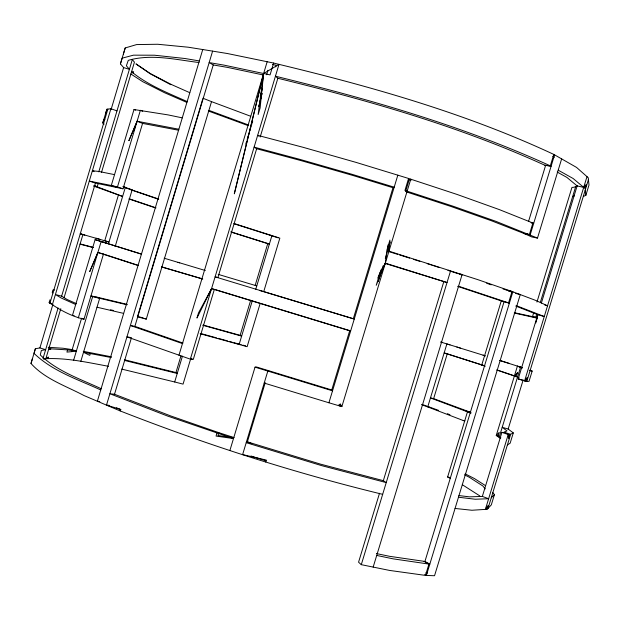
<?xml version="1.0" encoding="UTF-8"?>
<svg xmlns="http://www.w3.org/2000/svg" width="620" height="620" viewBox="0 0 620 620"><rect width="100%" height="100%" fill="white"/><g stroke="black" fill="none" stroke-linecap="round" stroke-linejoin="round"><path stroke-width="0.93" d="M544.779 305.017L547.545 305.784L535.928 300.499L512.841 291.78L478.067 279.728L388.965 251.154L389.918 240.079L386.919 249.992L385.338 263.136L376.224 285.293L379.998 272.839L385.338 263.136L447.028 282.534L384.842 263.361M397.676 254.363L387.523 251.178L388.104 244.768M263.515 75.035L227.641 67.417L213.249 64.953L209.165 62.589L223.936 65.108L263.632 73.517L260.129 107.934L258.145 114.545L263.632 73.517L279 64.364C372.728 86.94 466.24 113.522 553.807 154.419L576.538 167.408L588.233 177.731L589 185.008L585.838 195.37L583.412 196.393M536.37 321.075L537.811 314.712L515.701 306.032M263.632 73.517L234.337 193.727L263.632 73.517L270.072 74.888L273.622 63.062L279 64.364L190.348 359.158L126.945 336.869M535.827 322.981L537.811 314.712L544.267 316.533L516.832 305.862M258.85 106.679L262.028 93.511M258.749 106.671L261.973 93.504M138.035 265.492L97.875 252.472L89.799 271.452L97.875 252.472L103.486 254.06L83.995 319.222C71.424 316.316 59.776 309.868 49.174 302.63L49.988 299.793M382.664 494.334C293.392 472.673 205.708 444.455 120.195 410.936C108.112 405.821 96.046 400.69 83.979 395.537C65.875 385.896 45.02 379.161 31 363.49L32.449 358.531M101.223 388.724C80.259 378.998 57.187 371.272 40.277 354.966L41.354 350.478L45.648 349.68L39.897 347.928L35.371 348.75L34.023 353.353C52.46 371.194 77.794 379.44 100.742 389.949M31 363.49L35.371 348.75M49.174 302.63L49.453 301.7L49.925 303.149L51.708 303.637M104.16 124.108L102.773 123.008L106.919 109.228L110.895 108.74L116.994 110.887M198.966 62.527C175.716 59.667 151.296 53.661 128.27 60.357L126.387 65.79L129.402 69.308L123.62 67.588L120.419 63.891L125.217 47.949L136.617 44.578L157.736 44.26L188.279 47.213L212.606 51.119L227.408 53.529L273.622 63.062M49.925 303.149L107.872 109.105M52.344 304.8L110.895 108.74M39.897 347.928L52.902 304.381M111.05 109.67L123.62 67.588M43.028 358.438L58.102 307.977M61.613 296.236L95.496 182.815M98.789 171.833L132.3 59.605L134.439 62.14L101.44 172.593M60.791 308.651L45.841 358.701L43.54 359.158M64.093 297.6L82.91 234.631L84.793 235.127M93.55 186.039L122.621 196.455L97.201 186.798L98.239 183.311M47.988 358.306L48.383 356.988L45.841 358.701C66.921 357.694 87.893 362.514 108.539 366.312M50.817 348.843L50.693 349.262L48.686 349.176L50.817 348.843L67.588 349.889L76.33 351.199L66.929 352.098L67.588 349.889M133.114 73.424L133.618 71.719L131.572 71.742C147.862 85.134 167.989 93.031 187.139 101.541M141.561 254.092L95.108 239.63L72.478 315.317L74.144 315.712M182.272 117.862L168.012 114.886L133.998 109.523L111.298 185.473L89.288 181.094L95.434 183.063L123.008 188.79L142.569 123.411L178.676 130.254M134.052 130.27L134.889 127.487M78.306 317.913L101.138 241.552L95.108 239.63M116.978 187.387L111.298 185.473L117.475 186.915L140.391 110.283L142.724 111.236M71.649 351.424L81.569 318.262M118.35 195.269L104.757 240.731L108.988 242.033L95.984 238.188M73.61 360.282L92.644 296.654L126.984 304.769M108.438 243.854L125.349 187.325L122.876 186.426M80.825 361.297L99.704 298.204L91.225 295.817M115.134 246.644L132.145 189.798L123.644 186.868M90.357 353.346L89.753 355.361L83.522 352.292L111.174 357.523M170.895 84.297L170.779 84.7L150.164 73.749L135.958 63.891L150.234 73.517L170.895 84.297L189.79 92.69M202.748 49.53L97.363 401.241L99.797 401.512M120.195 410.936L120.652 409.394L106.485 405.124L212.606 51.119M171.205 204.205L137.439 316.828L146.281 319.13L211.529 101.633L202.972 98.247M171.469 203.329L200.345 107.02M200.609 106.144L202.709 99.13M229.904 450.453L233.492 438.565L167.508 416.028L109.887 393.754L114.514 394.25L131.2 338.613M182.458 343.589L130.355 325.485L134.873 326.36L213.249 64.953M178.94 355.283L267.173 61.729M124.357 360.39L177.235 373.472L175.956 372.535L180.955 355.903M245.76 144.119L246.597 141.345M247.155 139.492L248.822 133.935M249.379 132.091L251.046 126.534M251.604 124.682L252.712 120.985M260.229 95.999L262.454 88.598M266.615 74.741L267.972 70.231M121.745 369.101L174.677 381.974L182.443 356.151M275.66 66.875L276.148 65.232L272.56 64.488M190.851 358.213L183.063 384.121L174.677 381.974M256.657 148.746L217.891 277.621L215.094 276.853L353.322 318.719L392.987 187.728L394.188 187.186L352.555 174.46L299.491 159.263L254.099 147.142L256.657 148.746L300.871 160.565L352.524 175.359L392.987 187.728M260.183 137.012L277.853 78.267L275.435 76.206C369.071 99.084 462.458 125.721 550.32 165.858L551.095 166.284L544.802 165.23C459.436 126.364 368.768 100.517 277.853 78.267M202.771 325.26L241.645 336.102L240.118 335.35L250.713 300.181M230.865 231.833L269.398 243.993L267.747 243.66L255.177 285.363L256.773 285.89L218.178 274.358M252.332 300.63L239.126 344.464L237.607 343.674M255.766 289.238L271.924 235.608L270.258 235.313M216.922 433.225L216.062 436.077L233.492 438.565L255.029 367.156L256.385 366.947L331.754 389.972L332.529 390.833L255.029 367.156M114.514 394.25L170.702 415.935L218.852 432.675L218 435.504L232.159 437.48M260.168 303.444L247.132 346.673L200.213 333.746M263.771 291.485L279.853 238.134L234.345 223.619M265.236 382.679L247.372 441.858L246.218 442.664L321.594 465.62L386.229 482.6L383.338 480.663L320.664 464.179L247.372 441.858L251.743 443.695M265.67 462.016L266.259 460.063L242.621 454.576L267.801 371.147L268.817 370.83M331.754 389.972L349.726 330.599L214.381 289.315L193.3 359.399L190.348 359.158M264.197 383.075L328.91 402.775L397.823 175.173L356.19 162.432L303.095 147.304L257.656 135.331L258.92 136.167M397.823 175.173L408.58 178.467L404.945 190.48L453.615 206.398L495.837 221.317L537.494 238.08L561.658 158.852M378.316 281.581L383.083 265.848M385.307 258.494L390.298 242.009M405.565 191.626L409.177 179.699L410.773 179.188L341.868 406.604L328.91 402.775M120.419 63.891L122.163 58.164L133.455 55.165L154.458 55.211L184.9 58.505L199.33 60.931M123.365 54.033L125.217 47.949M379.517 493.241L358.562 562.201L361.29 564.665L389.6 570.431L425.49 575.399L434.535 575.74L520.273 294.578L515.592 293.407M383.338 480.663L443.742 281.875M361.29 564.665L450.616 270.731L448.128 270.297M373.163 567.099L462.125 274.505L459.366 273.978M464.659 421.065L427.73 406.921L446.881 343.953L449.988 344.852M470.952 413.145L430.466 397.932L433.636 398.629L447.26 353.819L484.476 365.769L444.145 352.951L447.26 353.819M450.12 478.314L447.617 477.005L467.503 411.734L470.983 412.625M481.732 365.041L501.402 300.491M376.387 553.559L389.476 556.295L424.925 561.449L504.037 301.824L457.63 286.355M528.511 221.526L545.538 165.633M425.49 575.399L428.939 564.084L429.823 564.13L424.925 561.449M503.262 301.537L509.369 303.172L508.555 302.878L512.035 291.478L506.718 290.199L507.493 290.493M553.807 154.419L550.32 165.858L544.802 165.23M554.575 154.853L530.208 234.786L524.768 233.794L491.552 220.797L450.663 206.367L406.488 191.921M522.304 367.668L517.382 366.188L496.24 435.472L500.503 438.402M533.619 313.007L532.51 316.619L514.491 312.72M536.951 302.072L571.942 187.418L574.043 187.256L577.421 185.721M498.007 436.379L499.239 432.349L496.24 435.472L498.705 436.186M537.432 318.13L532.51 316.619L535.835 317.146L536.68 314.387M540.33 302.421L575.701 186.542M458.901 495.566L469.418 496.853L482.344 496.418L501.89 432.388L503.401 432.551L506.989 430.908L502.216 427.289L508.16 429.063L513.298 432.892L510.151 443.184L507.4 444.928L488.018 508.4L486.987 509.284L471.913 510.252L455.049 508.454M529.736 370.202L532.169 371.07L529.023 381.385L526.07 381.292L518.204 378.944L537.811 314.712M541.369 303.072L577.135 185.907L566.874 177.398L557.217 172.05M508.16 429.063L523.148 379.983M486.987 509.284L488.165 505.409L485.367 509.423L508.237 434.527L509.764 434.682L513.298 432.892M526.07 381.292L527.256 377.41L524.597 380.936L587 176.592M588.519 179.296L526.814 381.354L518.204 378.944M105.71 113.166L106.919 109.228M509.764 434.682L508.578 438.557L508.237 434.527L501.89 432.388M507.4 444.928L510.64 434.341L504.246 432.233M492.722 492.528L494.442 494.597L491.311 504.874L488.018 508.4L486.212 507.749M102.773 123.008L103.873 119.435L104.819 119.342M377.797 278.047L381.401 269.235M491.249 497.829L494.442 494.597M584.094 187.263L586.551 186.132M572.624 196.61L574.329 195.858M387.523 251.178L388.965 251.154M54.614 290.036L52.917 289.99L52.204 292.477L52.971 292.966M425.855 572.865L427.606 572.934M48.221 347.285L63.077 348.246L72.191 349.61L76.33 351.199M106.485 405.124L109.267 405.379M458.475 497.232L475.276 499.239L488.63 498.728L482.344 496.418M530.054 370.745L532.169 371.07M83.274 351.315L111.492 356.841M531.092 222.704L533.688 223.378L531.867 223.068M127.852 337.032L131.479 337.683M524.009 233.446L529.418 234.43L532.898 223.014L499.394 209.622L457.227 194.502L408.58 178.467M537.494 238.08L531.789 236.956L524.768 233.794M114.537 174.631L98.719 171.446L92.372 170.763L94.124 171.337M537.315 318.184L514.212 313.03M421.763 404.504L423.336 404.829M428.529 407.084L430.117 407.418M376.704 555.435L393.127 558.845L428.939 564.084L424.072 561.402M97.007 307.226L123.411 313.34M447.617 477.005L449.376 477.385M178.862 129.239L137.113 121.241L128.921 140.608L137.113 121.241L142.569 123.411M95.837 296.841L127.201 304.412M577.135 185.907L583.707 187.38L584.947 188.472L586.14 184.566L583.707 187.38L573.151 178.514L558.202 170.182M80.05 244.187L93.155 247.566M124.651 359.801L175.956 372.535M110.507 309.783L113.32 310.457M508.385 290.703L512.841 291.78L426.374 575.438L424.746 574.523M213.435 289.083L211.56 288.626L198.516 312.868L196.966 318.037L211.56 288.626L350.626 331.049L349.726 330.599M463.194 420.445L464.907 420.871M466.031 411.13L470.317 412.222L433.636 398.629M137.795 316.51L143.259 317.928M80.228 233.926L82.91 234.631L80.523 233.903M80.251 243.939L93.24 247.372M128.968 188.96L158.666 199.028M201.624 333.762L216.388 337.83M218.232 338.334L227.463 340.884M229.307 341.387L232.074 342.155M233.918 342.659L241.157 344.658M242.924 345.146L245.59 345.875M203.236 325.066L240.118 335.35M80.298 233.74L100.572 239.591M339.326 405.154L341.868 406.604L340.287 403.914L339.659 405.984L338.605 404.953M440.758 342.031L442.293 342.472M161.572 266.848L202.228 278.806M161.905 267.042L202.779 279.054M106.733 243.195L101.138 241.552L141.43 254.154M484.762 355.717L483.065 355.214L484.584 355.694M164.161 258.207L179.722 262.872M94.023 185.853L97.239 186.814M177.963 262.299L205.344 270.522M500.859 437.79L499.162 437.286L520.537 367.249L517.382 366.188M516.824 376.828L496.992 370.101M522.234 367.761L520.537 367.249L522.304 367.885M354.253 319.083L259.92 290.54M535.835 317.146L537.532 317.657M440.929 342.108L460.428 348.084M456.839 347.029L485.514 355.911M399.52 254.944L409.673 258.137M413.362 259.3L419.825 261.33M427.203 263.647L431.822 265.104M231.19 232.128L267.747 243.66M499.767 360.406L509.547 363.498M499.906 360.546L522.218 367.613M233.74 223.673L278.155 237.832M138.198 265.337L103.486 254.06M458.552 286.254L508.555 302.878M218.852 432.675L234.097 437.581M250.984 456.002L266.228 460.931M448.159 270.436L458.451 273.8M459.358 274.094L462.078 274.993M432.745 265.391L439.115 267.476M409.177 179.699L411.014 180.311M496.884 369.877L516.507 376.557M480.221 364.537L485.259 366.211M190.751 358.554L192.448 359.12M156.023 207.847L129.433 198.85M155.147 207.801L128.867 198.958M117.475 186.915L123.008 188.79M135.858 191.51L158.689 199.338M182.954 343.069L134.873 326.36M486.654 283.27L491.211 284.844M503.068 288.943L505.804 289.889M90.969 296.081L92.644 296.654M248.008 124.798L208.909 110.36M248.163 125.627L208.32 110.988M250.588 116.219L211.529 101.633M129.022 189.054L134.943 191.2M123.737 187.139L128.177 188.751M424.173 405.131L426.684 406.046M427.529 406.348L430.063 407.27M430.908 407.58L438.611 410.393M427.73 406.921L421.871 404.79M508.385 290.827L512.864 292.508M447.322 413.703L449.95 414.726M133.998 109.523L135.602 110.158M81.902 318.37L83.995 319.222M517.483 377.262L519.219 377.991M116.475 407.813L120.931 409.696M186.883 102.424L164.432 92.667L142.763 81.701L130.82 73.974M76.423 303.653L67.076 299.476L61.636 296.19L55.42 294.508L60.954 297.879L75.71 304.513M144.879 318.486L146.281 319.13M94.666 185.582L97.201 186.798M465.171 473.858L474.447 478.57L485.53 485.654M464.45 474.788L469.317 477.268L482.864 485.995L485.22 488.917M462.35 484.732L479.834 495.915M552.8 156.395L554.311 157.255M339.993 404.225L340.752 405.558M585.264 189.96L585.838 195.37M517.444 372.705L516.212 376.743L514.36 376.092L517.444 372.705"/></g></svg>
